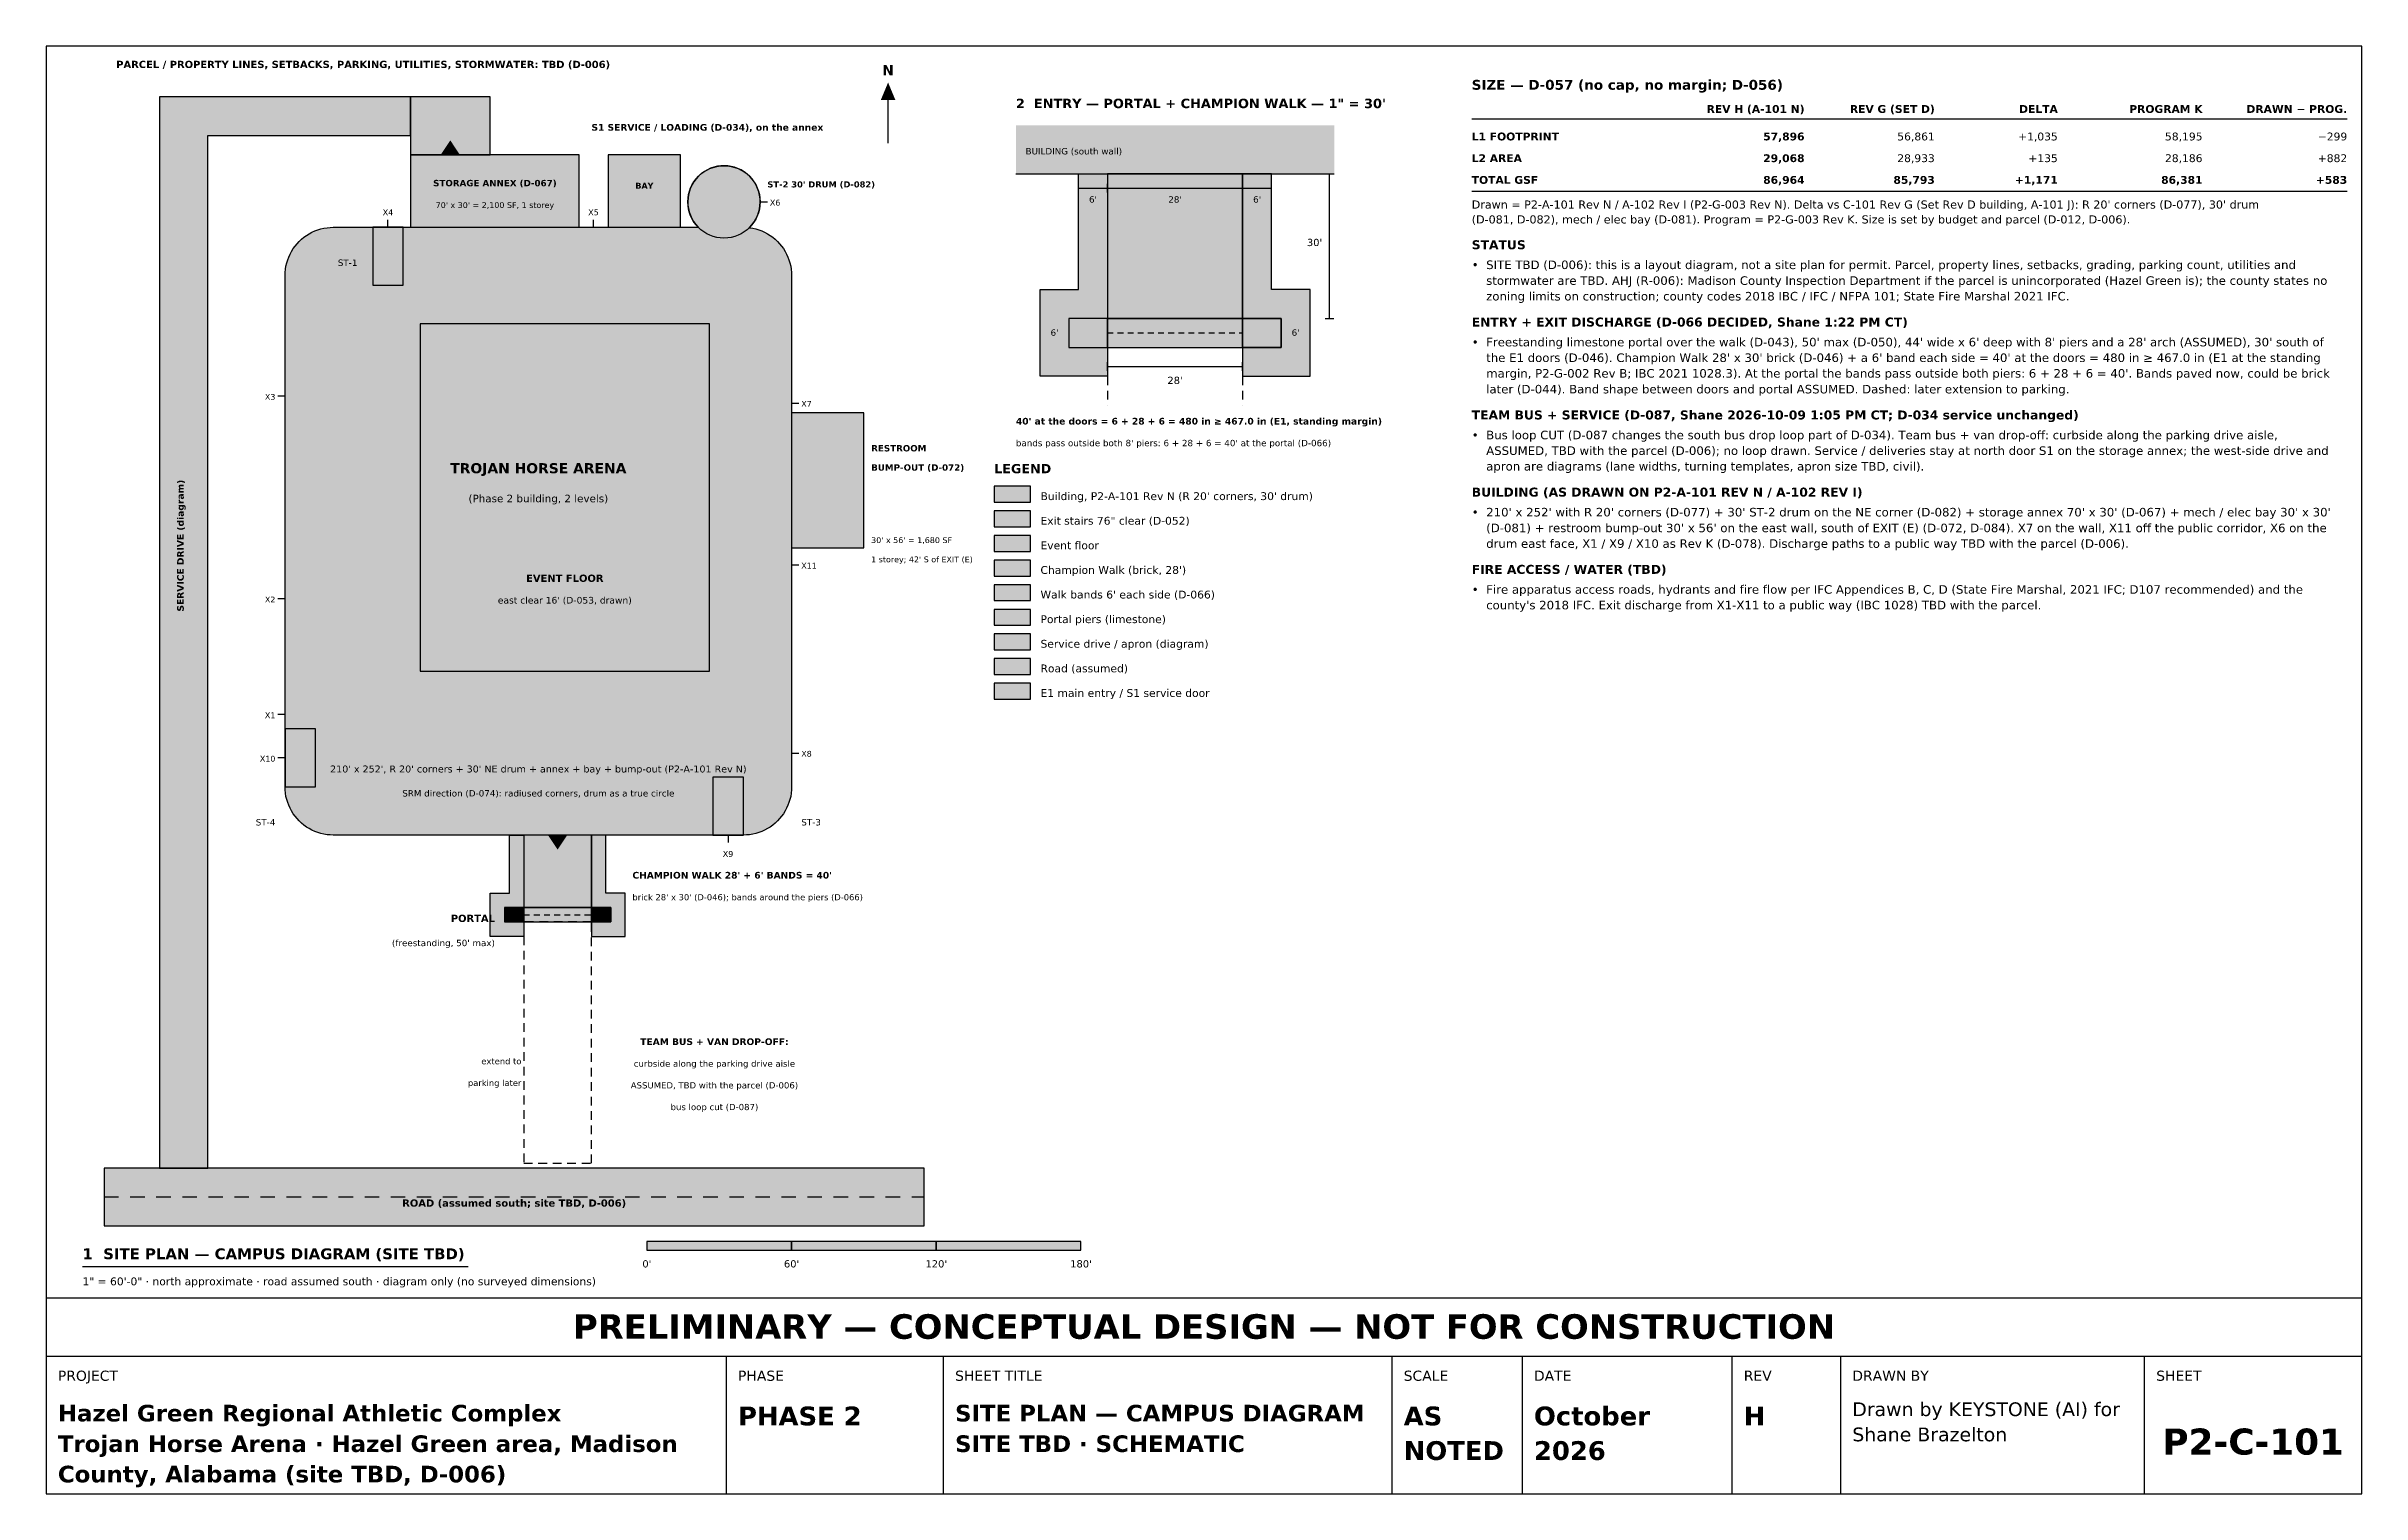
# Model space of a CAD drawing. Header units: inches. Extents: x 0.5 to 16.5, y 0.5 to 10.5.
import ezdxf
from ezdxf.enums import TextEntityAlignment as Align

# ---------------------------------------------------------------- set-up
doc = ezdxf.new("R2010")
doc.units = ezdxf.units.IN
doc.header["$MEASUREMENT"] = 0
for name, color, linetype in [('A-ANNO-DIMS', 7, 'Continuous'), ('A-ANNO-TEXT', 7, 'Continuous'), ('A-AREA-OPEN', 7, 'Continuous'), ('A-FLOR-STRS', 7, 'Continuous'), ('A-STAIR', 7, 'Continuous'), ('A-WALL', 7, 'Continuous'), ('A-WALL-EXT', 7, 'Continuous'), ('C-SITE', 7, 'Continuous'), ('G-ANNO-TTLB', 7, 'Continuous')]:
    doc.layers.add(name, color=color, linetype=linetype)
doc.styles.add('KS-BOLD', font='DejaVuSans-Bold.ttf')
doc.styles.add('KS-REG', font='DejaVuSans.ttf')

msp = doc.modelspace()

# ---------------------------------------------------------------- hatches: boundary and pattern name
at = {"layer": 'A-ANNO-DIMS', "true_color": 0x000000}
for points in [[(4.65, 2.183), (5.65, 2.183), (5.65, 2.243), (4.65, 2.243)], [(6.65, 2.183), (7.65, 2.183), (7.65, 2.243), (6.65, 2.243)]]:
    msp.add_hatch(color=7, dxfattribs=at).paths.add_polyline_path(points)
at = {"layer": 'A-ANNO-DIMS', "true_color": 0xffffff}
msp.add_hatch(color=7, dxfattribs=at).paths.add_polyline_path([(5.65, 2.183), (6.65, 2.183), (6.65, 2.243), (5.65, 2.243)])
at = {"layer": 'A-ANNO-TEXT', "true_color": 0x000000}
msp.add_hatch(color=7, dxfattribs=at).paths.add_polyline_path([(6.267, 10.13), (6.317, 10.25), (6.367, 10.13)])
at = {"layer": 'A-FLOR-STRS', "true_color": 0x8c8c8c}
for points in [[(2.967, 8.849), (2.967, 9.25), (2.756, 9.25), (2.756, 8.849), (2.967, 8.849)], [(2.361, 5.383), (2.361, 5.785), (2.15, 5.785), (2.15, 5.383), (2.361, 5.383)], [(5.317, 5.05), (5.317, 5.451), (5.106, 5.451), (5.106, 5.05), (5.317, 5.05)]]:
    msp.add_hatch(color=7, dxfattribs=at).paths.add_polyline_path(points)
at = {"layer": 'A-STAIR', "true_color": 0x8c8c8c}
h = msp.add_hatch(color=7, dxfattribs=at)
edge = h.paths.add_edge_path()
edge.add_arc((5.183, 9.425), 0.25, 0, 360)
at = {"layer": 'A-WALL', "true_color": 0xefe9de}
for points in [[(7.2, 9.62), (9.4, 9.62), (9.4, 9.953), (7.2, 9.953)], [(5.36, 9.247), (5.382, 9.244), (5.403, 9.239), (5.424, 9.232), (5.444, 9.225), (5.464, 9.216), (5.483, 9.205), (5.502, 9.194), (5.52, 9.181), (5.536, 9.167), (5.552, 9.152), (5.567, 9.136), (5.581, 9.12), (5.594, 9.102), (5.605, 9.083), (5.616, 9.064), (5.625, 9.044), (5.632, 9.024), (5.639, 9.003), (5.644, 8.982), (5.647, 8.96), (5.649, 8.938), (5.65, 8.917), (5.65, 5.383), (5.649, 5.362), (5.647, 5.34), (5.644, 5.318), (5.639, 5.297), (5.632, 5.276), (5.625, 5.256), (5.616, 5.236), (5.605, 5.217), (5.594, 5.198), (5.581, 5.18), (5.567, 5.164), (5.552, 5.148), (5.536, 5.133), (5.52, 5.119), (5.502, 5.106), (5.483, 5.095), (5.464, 5.084), (5.444, 5.075), (5.424, 5.068), (5.403, 5.061), (5.382, 5.056), (5.36, 5.053), (5.338, 5.051), (5.317, 5.05), (2.483, 5.05), (2.462, 5.051), (2.44, 5.053), (2.418, 5.056), (2.397, 5.061), (2.376, 5.068), (2.356, 5.075), (2.336, 5.084), (2.317, 5.095), (2.298, 5.106), (2.28, 5.119), (2.264, 5.133), (2.248, 5.148), (2.233, 5.164), (2.219, 5.18), (2.206, 5.198), (2.195, 5.217), (2.184, 5.236), (2.175, 5.256), (2.168, 5.276), (2.161, 5.297), (2.156, 5.318), (2.153, 5.34), (2.151, 5.362), (2.15, 5.383), (2.15, 8.917), (2.151, 8.938), (2.153, 8.96), (2.156, 8.982), (2.161, 9.003), (2.168, 9.024), (2.175, 9.044), (2.184, 9.064), (2.195, 9.083), (2.206, 9.102), (2.219, 9.12), (2.233, 9.136), (2.248, 9.152), (2.264, 9.167), (2.28, 9.181), (2.298, 9.194), (2.317, 9.205), (2.336, 9.216), (2.356, 9.225), (2.376, 9.232), (2.397, 9.239), (2.418, 9.244), (2.44, 9.247), (2.462, 9.249), (2.483, 9.25), (5.005, 9.25), (5.002, 9.253), (4.998, 9.257), (4.994, 9.262), (4.99, 9.266), (4.986, 9.271), (4.983, 9.276), (4.979, 9.281), (4.975, 9.286), (4.972, 9.291), (4.969, 9.296), (4.966, 9.302), (4.963, 9.307), (4.96, 9.313), (4.957, 9.318), (4.955, 9.324), (4.952, 9.329), (4.95, 9.335), (4.948, 9.341), (4.946, 9.347), (4.944, 9.352), (4.942, 9.358), (4.941, 9.364), (4.939, 9.37), (4.938, 9.376), (4.937, 9.382), (4.936, 9.388), (4.935, 9.394), (4.935, 9.4), (4.934, 9.407), (4.934, 9.413), (4.933, 9.419), (4.933, 9.425), (4.933, 9.431), (4.934, 9.437), (4.934, 9.443), (4.935, 9.45), (4.935, 9.456), (4.936, 9.462), (4.937, 9.468), (4.938, 9.474), (4.939, 9.48), (4.941, 9.486), (4.942, 9.492), (4.944, 9.498), (4.946, 9.503), (4.948, 9.509), (4.95, 9.515), (4.952, 9.521), (4.955, 9.526), (4.957, 9.532), (4.96, 9.537), (4.963, 9.543), (4.966, 9.548), (4.969, 9.554), (4.972, 9.559), (4.975, 9.564), (4.979, 9.569), (4.983, 9.574), (4.986, 9.579), (4.99, 9.584), (4.994, 9.588), (4.998, 9.593), (5.002, 9.597), (5.007, 9.602), (5.011, 9.606), (5.015, 9.61), (5.02, 9.614), (5.025, 9.618), (5.03, 9.622), (5.034, 9.626), (5.039, 9.629), (5.044, 9.633), (5.05, 9.636), (5.055, 9.639), (5.06, 9.643), (5.065, 9.645), (5.071, 9.648), (5.076, 9.651), (5.082, 9.654), (5.088, 9.656), (5.093, 9.658), (5.099, 9.66), (5.105, 9.662), (5.111, 9.664), (5.117, 9.666), (5.123, 9.668), (5.129, 9.669), (5.135, 9.67), (5.141, 9.671), (5.147, 9.672), (5.153, 9.673), (5.159, 9.674), (5.165, 9.674), (5.171, 9.675), (5.177, 9.675), (5.183, 9.675), (5.189, 9.675), (5.196, 9.675), (5.202, 9.674), (5.208, 9.674), (5.214, 9.673), (5.22, 9.672), (5.226, 9.671), (5.232, 9.67), (5.238, 9.669), (5.244, 9.668), (5.25, 9.666), (5.256, 9.664), (5.262, 9.662), (5.268, 9.66), (5.273, 9.658), (5.279, 9.656), (5.285, 9.654), (5.29, 9.651), (5.296, 9.648), (5.301, 9.645), (5.307, 9.643), (5.312, 9.639), (5.317, 9.636), (5.322, 9.633), (5.327, 9.629), (5.332, 9.626), (5.337, 9.622), (5.342, 9.618), (5.347, 9.614), (5.351, 9.61), (5.356, 9.606), (5.36, 9.602), (5.364, 9.597), (5.369, 9.593), (5.373, 9.588), (5.377, 9.584), (5.38, 9.579), (5.384, 9.574), (5.388, 9.569), (5.391, 9.564), (5.395, 9.559), (5.398, 9.554), (5.401, 9.548), (5.404, 9.543), (5.407, 9.537), (5.409, 9.532), (5.412, 9.526), (5.414, 9.521), (5.417, 9.515), (5.419, 9.509), (5.421, 9.503), (5.423, 9.498), (5.424, 9.492), (5.426, 9.486), (5.427, 9.48), (5.429, 9.474), (5.43, 9.468), (5.431, 9.462), (5.431, 9.456), (5.432, 9.45), (5.433, 9.443), (5.433, 9.437), (5.433, 9.431), (5.433, 9.425), (5.433, 9.419), (5.433, 9.413), (5.433, 9.407), (5.432, 9.4), (5.431, 9.394), (5.431, 9.388), (5.43, 9.382), (5.429, 9.376), (5.427, 9.37), (5.426, 9.364), (5.424, 9.358), (5.423, 9.352), (5.421, 9.347), (5.419, 9.341), (5.417, 9.335), (5.414, 9.329), (5.412, 9.324), (5.409, 9.318), (5.407, 9.313), (5.404, 9.307), (5.401, 9.302), (5.398, 9.296), (5.395, 9.291), (5.391, 9.286), (5.388, 9.281), (5.384, 9.276), (5.38, 9.271), (5.377, 9.266), (5.373, 9.262), (5.369, 9.257), (5.364, 9.253), (5.36, 9.248), (5.359, 9.247), (5.36, 9.247)], [(4.183, 9.25), (4.183, 9.75), (3.017, 9.75), (3.017, 9.25), (4.183, 9.25)], [(4.883, 9.25), (4.883, 9.75), (4.383, 9.75), (4.383, 9.25), (4.883, 9.25)], [(6.15, 7.035), (6.15, 7.968), (5.65, 7.968), (5.65, 7.035), (6.15, 7.035)]]:
    msp.add_hatch(color=7, dxfattribs=at).paths.add_polyline_path(points)
at = {"layer": 'C-SITE', "true_color": 0xdadada}
for points in [[(1.283, 2.75), (1.617, 2.75), (1.617, 9.883), (3.017, 9.883), (3.017, 10.15), (1.283, 10.15)], [(3.017, 9.75), (3.567, 9.75), (3.567, 10.15), (3.017, 10.15)], [(7.05, 6.33), (7.3, 6.33), (7.3, 6.44), (7.05, 6.44)]]:
    msp.add_hatch(color=7, dxfattribs=at).paths.add_polyline_path(points)
at = {"layer": 'C-SITE', "true_color": 0xcc0000}
for points in [[(3.225, 9.75), (3.358, 9.75), (3.292, 9.85)], [(8.2, 9.62), (8.4, 9.62), (8.3, 9.487)], [(7.05, 5.99), (7.3, 5.99), (7.3, 6.1), (7.05, 6.1)], [(3.967, 5.05), (4.1, 5.05), (4.033, 4.95)]]:
    msp.add_hatch(color=7, dxfattribs=at).paths.add_polyline_path(points)
at = {"layer": 'C-SITE', "true_color": 0xd9b79a}
for points in [[(7.633, 9.62), (7.833, 9.62), (7.833, 8.62), (7.567, 8.62), (7.567, 8.42), (7.833, 8.42), (7.833, 8.22), (7.367, 8.22), (7.367, 8.82), (7.633, 8.82)], [(8.967, 9.62), (8.767, 9.62), (8.767, 8.62), (9.033, 8.62), (9.033, 8.42), (8.767, 8.42), (8.767, 8.22), (9.233, 8.22), (9.233, 8.82), (8.967, 8.82)], [(7.05, 6.67), (7.3, 6.67), (7.3, 6.78), (7.05, 6.78)], [(3.7, 5.05), (3.8, 5.05), (3.8, 4.55), (3.667, 4.55), (3.667, 4.45), (3.8, 4.45), (3.8, 4.35), (3.567, 4.35), (3.567, 4.65), (3.7, 4.65)], [(4.367, 5.05), (4.267, 5.05), (4.267, 4.55), (4.4, 4.55), (4.4, 4.45), (4.267, 4.45), (4.267, 4.35), (4.5, 4.35), (4.5, 4.65), (4.367, 4.65)]]:
    msp.add_hatch(color=7, dxfattribs=at).paths.add_polyline_path(points)
at = {"layer": 'C-SITE', "true_color": 0xb5654a}
for points in [[(7.833, 8.62), (8.767, 8.62), (8.767, 9.62), (7.833, 9.62)], [(7.833, 8.42), (8.767, 8.42), (8.767, 8.62), (7.833, 8.62)], [(7.05, 6.84), (7.3, 6.84), (7.3, 6.95), (7.05, 6.95)], [(3.8, 4.55), (4.267, 4.55), (4.267, 5.05), (3.8, 5.05)], [(3.8, 4.45), (4.267, 4.45), (4.267, 4.55), (3.8, 4.55)]]:
    msp.add_hatch(color=7, dxfattribs=at).paths.add_polyline_path(points)
at = {"layer": 'C-SITE', "true_color": 0xe6d3a8}
for points in [[(3.083, 6.183), (5.083, 6.183), (5.083, 8.583), (3.083, 8.583)], [(7.05, 7.01), (7.3, 7.01), (7.3, 7.12), (7.05, 7.12)]]:
    msp.add_hatch(color=7, dxfattribs=at).paths.add_polyline_path(points)
at = {"layer": 'C-SITE', "true_color": 0xd8cfc0}
for points in [[(7.567, 8.42), (7.833, 8.42), (7.833, 8.62), (7.567, 8.62)], [(8.767, 8.42), (9.033, 8.42), (9.033, 8.62), (8.767, 8.62)], [(7.05, 6.5), (7.3, 6.5), (7.3, 6.61), (7.05, 6.61)], [(3.667, 4.45), (3.8, 4.45), (3.8, 4.55), (3.667, 4.55)], [(4.267, 4.45), (4.4, 4.45), (4.4, 4.55), (4.267, 4.55)]]:
    msp.add_hatch(color=7, dxfattribs=at).paths.add_polyline_path(points)
at = {"layer": 'C-SITE', "true_color": 0xefe9de}
msp.add_hatch(color=7, dxfattribs=at).paths.add_polyline_path([(7.05, 7.35), (7.3, 7.35), (7.3, 7.46), (7.05, 7.46)])
at = {"layer": 'C-SITE', "true_color": 0x8c8c8c}
msp.add_hatch(color=7, dxfattribs=at).paths.add_polyline_path([(7.05, 7.18), (7.3, 7.18), (7.3, 7.29), (7.05, 7.29)])
at = {"layer": 'C-SITE', "true_color": 0xc9c9c9}
for points in [[(7.05, 6.16), (7.3, 6.16), (7.3, 6.27), (7.05, 6.27)], [(0.9, 2.35), (6.567, 2.35), (6.567, 2.75), (0.9, 2.75)]]:
    msp.add_hatch(color=7, dxfattribs=at).paths.add_polyline_path(points)

# ---------------------------------------------------------------- linework, layer by layer
at = {"layer": 'A-ANNO-DIMS'}
for p, q in [((9.337, 9.62), (9.397, 9.62)), ((9.367, 8.62), (9.367, 9.62)), ((7.633, 9.49), (7.633, 9.55)), ((7.633, 9.52), (8.967, 9.52)), ((7.833, 9.49), (7.833, 9.55)), ((8.767, 9.49), (8.767, 9.55)), ((8.967, 9.49), (8.967, 9.55)), ((9.337, 8.62), (9.397, 8.62)), ((7.833, 8.257), (7.833, 8.317)), ((7.833, 8.287), (8.767, 8.287)), ((8.767, 8.257), (8.767, 8.317))]:
    msp.add_line(p, q, dxfattribs=at)
for points in [[(4.65, 2.183), (5.65, 2.183), (5.65, 2.243), (4.65, 2.243)], [(5.65, 2.183), (6.65, 2.183), (6.65, 2.243), (5.65, 2.243)], [(6.65, 2.183), (7.65, 2.183), (7.65, 2.243), (6.65, 2.243)]]:
    msp.add_lwpolyline(points, close=True, dxfattribs=at)
at = {"layer": 'A-ANNO-TEXT'}
for p, q in [((6.317, 9.83), (6.317, 10.21)), ((10.35, 10), (16.4, 10)), ((10.35, 9.5), (16.4, 9.5)), ((0.75, 2.07), (3.415, 2.07))]:
    msp.add_line(p, q, dxfattribs=at)
at = {"layer": 'A-AREA-OPEN'}
for p, q in [((7.833, 8.52), (7.873, 8.52)), ((7.903, 8.52), (7.943, 8.52)), ((7.973, 8.52), (8.013, 8.52)), ((8.043, 8.52), (8.083, 8.52)), ((8.113, 8.52), (8.153, 8.52)), ((8.183, 8.52), (8.223, 8.52)), ((8.253, 8.52), (8.293, 8.52)), ((8.323, 8.52), (8.363, 8.52)), ((8.393, 8.52), (8.433, 8.52)), ((8.463, 8.52), (8.503, 8.52)), ((8.533, 8.52), (8.573, 8.52)), ((8.603, 8.52), (8.643, 8.52)), ((8.673, 8.52), (8.713, 8.52)), ((8.743, 8.52), (8.767, 8.52)), ((7.833, 8.42), (7.833, 8.36)), ((7.833, 8.32), (7.833, 8.26)), ((8.767, 8.42), (8.767, 8.36)), ((8.767, 8.32), (8.767, 8.26)), ((7.833, 8.22), (7.833, 8.16)), ((8.767, 8.22), (8.767, 8.16)), ((7.833, 8.12), (7.833, 8.06)), ((7.833, 8.02), (7.833, 8.02)), ((8.767, 8.12), (8.767, 8.06)), ((8.767, 8.02), (8.767, 8.02)), ((3.8, 4.5), (3.84, 4.5)), ((3.87, 4.5), (3.91, 4.5)), ((3.94, 4.5), (3.98, 4.5)), ((4.01, 4.5), (4.05, 4.5)), ((4.08, 4.5), (4.12, 4.5)), ((4.15, 4.5), (4.19, 4.5)), ((4.22, 4.5), (4.26, 4.5)), ((3.8, 4.45), (3.8, 4.39)), ((3.8, 4.35), (3.8, 4.29)), ((3.867, 4.45), (3.807, 4.45)), ((3.967, 4.45), (3.907, 4.45)), ((4.067, 4.45), (4.007, 4.45)), ((4.167, 4.45), (4.107, 4.45)), ((4.267, 4.45), (4.207, 4.45)), ((4.267, 4.383), (4.267, 4.443)), ((4.267, 4.283), (4.267, 4.343)), ((3.8, 4.25), (3.8, 4.19)), ((4.267, 4.183), (4.267, 4.243)), ((3.8, 4.15), (3.8, 4.09)), ((3.8, 4.05), (3.8, 3.99)), ((4.267, 4.083), (4.267, 4.143)), ((4.267, 3.983), (4.267, 4.043)), ((3.8, 3.95), (3.8, 3.89)), ((3.8, 3.85), (3.8, 3.79)), ((4.267, 3.883), (4.267, 3.943)), ((4.267, 3.783), (4.267, 3.843)), ((3.8, 3.75), (3.8, 3.69)), ((4.267, 3.683), (4.267, 3.743)), ((3.8, 3.65), (3.8, 3.59)), ((3.8, 3.55), (3.8, 3.49)), ((4.267, 3.583), (4.267, 3.643)), ((4.267, 3.483), (4.267, 3.543)), ((3.8, 3.45), (3.8, 3.39)), ((4.267, 3.383), (4.267, 3.443)), ((3.8, 3.35), (3.8, 3.29)), ((3.8, 3.25), (3.8, 3.19)), ((4.267, 3.283), (4.267, 3.343)), ((4.267, 3.183), (4.267, 3.243)), ((3.8, 3.15), (3.8, 3.09)), ((3.8, 3.05), (3.8, 2.99)), ((4.267, 3.083), (4.267, 3.143)), ((4.267, 2.983), (4.267, 3.043)), ((3.8, 2.95), (3.8, 2.89)), ((4.267, 2.883), (4.267, 2.943)), ((3.8, 2.85), (3.8, 2.79)), ((3.8, 2.783), (3.86, 2.783)), ((3.9, 2.783), (3.96, 2.783)), ((4, 2.783), (4.06, 2.783)), ((4.1, 2.783), (4.16, 2.783)), ((4.2, 2.783), (4.26, 2.783)), ((4.267, 2.783), (4.267, 2.843))]:
    msp.add_line(p, q, dxfattribs=at)
at = {"layer": 'A-FLOR-STRS'}
for points in [[(2.967, 8.849), (2.967, 9.25), (2.756, 9.25), (2.756, 8.849), (2.967, 8.849)], [(2.361, 5.383), (2.361, 5.785), (2.15, 5.785), (2.15, 5.383), (2.361, 5.383)], [(5.317, 5.05), (5.317, 5.451), (5.106, 5.451), (5.106, 5.05), (5.317, 5.05)]]:
    msp.add_lwpolyline(points, close=True, dxfattribs=at)
at = {"layer": 'A-STAIR'}
msp.add_circle((5.183, 9.425), 0.25, dxfattribs=at)
at = {"layer": 'A-WALL'}
msp.add_line((7.2, 9.62), (9.4, 9.62), dxfattribs=at)
for points in [[(4.183, 9.25), (4.183, 9.75), (3.017, 9.75), (3.017, 9.25), (4.183, 9.25)], [(4.883, 9.25), (4.883, 9.75), (4.383, 9.75), (4.383, 9.25), (4.883, 9.25)], [(6.15, 7.035), (6.15, 7.968), (5.65, 7.968), (5.65, 7.035), (6.15, 7.035)]]:
    msp.add_lwpolyline(points, close=True, dxfattribs=at)
at = {"layer": 'A-WALL-EXT'}
for p, q in [((2.219, 9.12), (2.233, 9.136)), ((2.233, 9.136), (2.248, 9.152)), ((2.248, 9.152), (2.264, 9.167)), ((2.264, 9.167), (2.28, 9.181)), ((2.28, 9.181), (2.298, 9.194)), ((2.298, 9.194), (2.317, 9.205)), ((2.317, 9.205), (2.336, 9.216)), ((2.336, 9.216), (2.356, 9.225)), ((2.356, 9.225), (2.376, 9.232)), ((2.376, 9.232), (2.397, 9.239)), ((2.397, 9.239), (2.418, 9.244)), ((2.418, 9.244), (2.44, 9.247)), ((2.44, 9.247), (2.462, 9.249)), ((2.462, 9.249), (2.483, 9.25)), ((2.483, 9.25), (5.005, 9.25)), ((5.36, 9.247), (5.382, 9.244)), ((5.382, 9.244), (5.403, 9.239)), ((5.403, 9.239), (5.424, 9.232)), ((5.424, 9.232), (5.444, 9.225)), ((5.444, 9.225), (5.464, 9.216)), ((5.464, 9.216), (5.483, 9.205)), ((5.483, 9.205), (5.502, 9.194)), ((5.502, 9.194), (5.52, 9.181)), ((5.52, 9.181), (5.536, 9.167)), ((5.536, 9.167), (5.552, 9.152)), ((5.552, 9.152), (5.567, 9.136)), ((5.567, 9.136), (5.581, 9.12)), ((2.151, 8.938), (2.153, 8.96)), ((2.153, 8.96), (2.156, 8.982)), ((2.156, 8.982), (2.161, 9.003)), ((2.161, 9.003), (2.168, 9.024)), ((2.168, 9.024), (2.175, 9.044)), ((2.175, 9.044), (2.184, 9.064)), ((2.184, 9.064), (2.195, 9.083)), ((2.195, 9.083), (2.206, 9.102)), ((2.206, 9.102), (2.219, 9.12)), ((5.581, 9.12), (5.594, 9.102)), ((5.594, 9.102), (5.605, 9.083)), ((5.605, 9.083), (5.616, 9.064)), ((5.616, 9.064), (5.625, 9.044)), ((5.625, 9.044), (5.632, 9.024)), ((5.632, 9.024), (5.639, 9.003)), ((5.639, 9.003), (5.644, 8.982)), ((5.644, 8.982), (5.647, 8.96)), ((5.647, 8.96), (5.649, 8.938)), ((2.15, 8.917), (2.151, 8.938)), ((2.15, 5.383), (2.15, 8.917)), ((5.649, 8.938), (5.65, 8.917)), ((5.65, 8.917), (5.65, 5.383)), ((2.151, 5.362), (2.15, 5.383)), ((2.153, 5.34), (2.151, 5.362)), ((2.156, 5.318), (2.153, 5.34)), ((2.161, 5.297), (2.156, 5.318)), ((2.168, 5.276), (2.161, 5.297)), ((5.639, 5.297), (5.632, 5.276)), ((5.644, 5.318), (5.639, 5.297)), ((5.647, 5.34), (5.644, 5.318)), ((5.649, 5.362), (5.647, 5.34)), ((5.65, 5.383), (5.649, 5.362)), ((2.175, 5.256), (2.168, 5.276)), ((2.184, 5.236), (2.175, 5.256)), ((2.195, 5.217), (2.184, 5.236)), ((2.206, 5.198), (2.195, 5.217)), ((2.219, 5.18), (2.206, 5.198)), ((2.233, 5.164), (2.219, 5.18)), ((2.248, 5.148), (2.233, 5.164)), ((2.264, 5.133), (2.248, 5.148)), ((2.28, 5.119), (2.264, 5.133)), ((5.536, 5.133), (5.52, 5.119)), ((5.552, 5.148), (5.536, 5.133)), ((5.567, 5.164), (5.552, 5.148)), ((5.581, 5.18), (5.567, 5.164)), ((5.594, 5.198), (5.581, 5.18)), ((5.605, 5.217), (5.594, 5.198)), ((5.616, 5.236), (5.605, 5.217)), ((5.625, 5.256), (5.616, 5.236)), ((5.632, 5.276), (5.625, 5.256)), ((2.298, 5.106), (2.28, 5.119)), ((2.317, 5.095), (2.298, 5.106)), ((2.336, 5.084), (2.317, 5.095)), ((2.356, 5.075), (2.336, 5.084)), ((2.376, 5.068), (2.356, 5.075)), ((2.397, 5.061), (2.376, 5.068)), ((2.418, 5.056), (2.397, 5.061)), ((2.44, 5.053), (2.418, 5.056)), ((2.462, 5.051), (2.44, 5.053)), ((2.483, 5.05), (2.462, 5.051)), ((5.317, 5.05), (2.483, 5.05)), ((5.338, 5.051), (5.317, 5.05)), ((5.36, 5.053), (5.338, 5.051)), ((5.382, 5.056), (5.36, 5.053)), ((5.403, 5.061), (5.382, 5.056)), ((5.424, 5.068), (5.403, 5.061)), ((5.444, 5.075), (5.424, 5.068)), ((5.464, 5.084), (5.444, 5.075)), ((5.483, 5.095), (5.464, 5.084)), ((5.502, 5.106), (5.483, 5.095)), ((5.52, 5.119), (5.502, 5.106))]:
    msp.add_line(p, q, dxfattribs=at)
msp.add_arc((5.183, 9.425), 0.25, 314.6815, 224.4311, dxfattribs=at)
at = {"layer": 'C-SITE'}
for p, q in [((2.861, 9.25), (2.861, 9.3)), ((4.281, 9.25), (4.281, 9.3)), ((5.433, 9.425), (5.483, 9.425)), ((2.15, 8.083), (2.1, 8.083)), ((5.65, 8.035), (5.7, 8.035)), ((5.65, 6.917), (5.7, 6.917)), ((2.15, 6.683), (2.1, 6.683)), ((2.15, 5.883), (2.1, 5.883)), ((5.65, 5.617), (5.7, 5.617)), ((2.15, 5.583), (2.1, 5.583)), ((5.211, 5.05), (5.211, 5)), ((0.9, 2.55), (1, 2.55)), ((1.08, 2.55), (1.18, 2.55)), ((1.26, 2.55), (1.36, 2.55)), ((1.44, 2.55), (1.54, 2.55)), ((1.62, 2.55), (1.72, 2.55)), ((1.8, 2.55), (1.9, 2.55)), ((1.98, 2.55), (2.08, 2.55)), ((2.16, 2.55), (2.26, 2.55)), ((2.34, 2.55), (2.44, 2.55)), ((2.52, 2.55), (2.62, 2.55)), ((2.7, 2.55), (2.8, 2.55)), ((2.88, 2.55), (2.98, 2.55)), ((3.06, 2.55), (3.16, 2.55)), ((3.24, 2.55), (3.34, 2.55)), ((3.42, 2.55), (3.52, 2.55)), ((3.6, 2.55), (3.7, 2.55)), ((3.78, 2.55), (3.88, 2.55)), ((3.96, 2.55), (4.06, 2.55)), ((4.14, 2.55), (4.24, 2.55)), ((4.32, 2.55), (4.42, 2.55)), ((4.5, 2.55), (4.6, 2.55)), ((4.68, 2.55), (4.78, 2.55)), ((4.86, 2.55), (4.96, 2.55)), ((5.04, 2.55), (5.14, 2.55)), ((5.22, 2.55), (5.32, 2.55)), ((5.4, 2.55), (5.5, 2.55)), ((5.58, 2.55), (5.68, 2.55)), ((5.76, 2.55), (5.86, 2.55)), ((5.94, 2.55), (6.04, 2.55)), ((6.12, 2.55), (6.22, 2.55)), ((6.3, 2.55), (6.4, 2.55)), ((6.48, 2.55), (6.567, 2.55))]:
    msp.add_line(p, q, dxfattribs=at)
for points in [[(1.283, 2.75), (1.617, 2.75), (1.617, 9.883), (3.017, 9.883), (3.017, 10.15), (1.283, 10.15)], [(3.017, 9.75), (3.567, 9.75), (3.567, 10.15), (3.017, 10.15)], [(7.633, 9.62), (7.833, 9.62), (7.833, 8.62), (7.567, 8.62), (7.567, 8.42), (7.833, 8.42), (7.833, 8.22), (7.367, 8.22), (7.367, 8.82), (7.633, 8.82)], [(7.833, 8.62), (8.767, 8.62), (8.767, 9.62), (7.833, 9.62)], [(8.967, 9.62), (8.767, 9.62), (8.767, 8.62), (9.033, 8.62), (9.033, 8.42), (8.767, 8.42), (8.767, 8.22), (9.233, 8.22), (9.233, 8.82), (8.967, 8.82)], [(3.083, 6.183), (5.083, 6.183), (5.083, 8.583), (3.083, 8.583)], [(7.567, 8.42), (7.833, 8.42), (7.833, 8.62), (7.567, 8.62)], [(7.833, 8.42), (8.767, 8.42), (8.767, 8.62), (7.833, 8.62)], [(8.767, 8.42), (9.033, 8.42), (9.033, 8.62), (8.767, 8.62)], [(7.05, 7.35), (7.3, 7.35), (7.3, 7.46), (7.05, 7.46)], [(7.05, 7.18), (7.3, 7.18), (7.3, 7.29), (7.05, 7.29)], [(7.05, 7.01), (7.3, 7.01), (7.3, 7.12), (7.05, 7.12)], [(7.05, 6.84), (7.3, 6.84), (7.3, 6.95), (7.05, 6.95)], [(7.05, 6.67), (7.3, 6.67), (7.3, 6.78), (7.05, 6.78)], [(7.05, 6.5), (7.3, 6.5), (7.3, 6.61), (7.05, 6.61)], [(7.05, 6.33), (7.3, 6.33), (7.3, 6.44), (7.05, 6.44)], [(7.05, 6.16), (7.3, 6.16), (7.3, 6.27), (7.05, 6.27)], [(7.05, 5.99), (7.3, 5.99), (7.3, 6.1), (7.05, 6.1)], [(3.7, 5.05), (3.8, 5.05), (3.8, 4.55), (3.667, 4.55), (3.667, 4.45), (3.8, 4.45), (3.8, 4.35), (3.567, 4.35), (3.567, 4.65), (3.7, 4.65)], [(3.8, 4.55), (4.267, 4.55), (4.267, 5.05), (3.8, 5.05)], [(4.367, 5.05), (4.267, 5.05), (4.267, 4.55), (4.4, 4.55), (4.4, 4.45), (4.267, 4.45), (4.267, 4.35), (4.5, 4.35), (4.5, 4.65), (4.367, 4.65)], [(3.667, 4.45), (3.8, 4.45), (3.8, 4.55), (3.667, 4.55)], [(3.8, 4.45), (4.267, 4.45), (4.267, 4.55), (3.8, 4.55)], [(4.267, 4.45), (4.4, 4.45), (4.4, 4.55), (4.267, 4.55)], [(0.9, 2.35), (6.567, 2.35), (6.567, 2.75), (0.9, 2.75)]]:
    msp.add_lwpolyline(points, close=True, dxfattribs=at)
at = {"layer": 'G-ANNO-TTLB'}
for p, q in [((0.5, 1.45), (16.5, 1.45)), ((5.2, 0.5), (5.2, 1.45)), ((6.7, 0.5), (6.7, 1.45)), ((9.8, 0.5), (9.8, 1.45)), ((10.7, 0.5), (10.7, 1.45)), ((12.15, 0.5), (12.15, 1.45)), ((12.9, 0.5), (12.9, 1.45)), ((15, 0.5), (15, 1.45))]:
    msp.add_line(p, q, dxfattribs=at)
for points in [[(0.5, 0.5), (16.5, 0.5), (16.5, 10.5), (0.5, 10.5)], [(0.5, 1.45), (16.5, 1.45), (16.5, 1.85), (0.5, 1.85)]]:
    msp.add_lwpolyline(points, close=True, dxfattribs=at)

# ---------------------------------------------------------------- texts
at = {"layer": 'A-ANNO-DIMS', "style": 'KS-REG'}
for s, height, p in [("6'", 0.044, (7.733, 9.42)), ("28'", 0.044, (8.3, 9.42)), ("6'", 0.044, (8.867, 9.42)), ("6'", 0.044, (7.467, 8.5)), ("6'", 0.044, (9.133, 8.5)), ("28'", 0.05, (8.3, 8.167)), ("0'", 0.05, (4.65, 2.063)), ("60'", 0.05, (5.65, 2.063)), ("120'", 0.05, (6.65, 2.063)), ("180'", 0.05, (7.65, 2.063))]:
    msp.add_text(s, height=height, dxfattribs=at).set_placement(p, align=Align.CENTER)
msp.add_text("30'", height=0.05, dxfattribs=at).set_placement((9.317, 9.12), align=Align.RIGHT)
at = {"layer": 'A-ANNO-DIMS'}
for s, height, style, p in [("40' at the doors = 6 + 28 + 6 = 480 in ≥ 467.0 in (E1, standing margin)", 0.046, 'KS-BOLD', (7.2, 7.887)), ("bands pass outside both 8' piers: 6 + 28 + 6 = 40' at the portal (D-066)", 0.044, 'KS-REG', (7.2, 7.737))]:
    msp.add_text(s, height=height, dxfattribs=dict(at, style=style)).set_placement(p)
at = {"layer": 'A-ANNO-TEXT'}
for s, height, style, p in [('PARCEL / PROPERTY LINES, SETBACKS, PARKING, UTILITIES, STORMWATER: TBD (D-006)', 0.05, 'KS-BOLD', (0.983, 10.35)), ('SIZE — D-057 (no cap, no margin; D-056)', 0.068, 'KS-BOLD', (10.35, 10.2)), ('2  ENTRY — PORTAL + CHAMPION WALK — 1" = 30\'', 0.065, 'KS-BOLD', (7.2, 10.073)), ('S1 SERVICE / LOADING (D-034), on the annex', 0.046, 'KS-BOLD', (4.267, 9.917)), ('BUILDING (south wall)', 0.044, 'KS-REG', (7.267, 9.753)), ('L1 FOOTPRINT', 0.054, 'KS-BOLD', (10.35, 9.85)), ('TOTAL GSF', 0.054, 'KS-BOLD', (10.35, 9.55)), ('L2 AREA', 0.054, 'KS-BOLD', (10.35, 9.7)), ("ST-2 30' DRUM (D-082)", 0.042, 'KS-BOLD', (5.483, 9.525)), ('X6', 0.04, 'KS-REG', (5.5, 9.4)), ('(D-081, D-082), mech / elec bay (D-081). Program = P2-G-003 Rev K. Size is set by budget and parcel (D-012, D-006).', 0.056, 'KS-REG', (10.35, 9.276)), ("Drawn = P2-A-101 Rev N / A-102 Rev I (P2-G-003 Rev N). Delta vs C-101 Rev G (Set Rev D building, A-101 J): R 20' corners (D-077), 30' drum", 0.056, 'KS-REG', (10.35, 9.379)), ('STATUS', 0.062, 'KS-BOLD', (10.35, 9.098)), ('•', 0.059, 'KS-REG', (10.35, 8.961)), ('SITE TBD (D-006): this is a layout diagram, not a site plan for permit. Parcel, property lines, setbacks, grading, parking count, utilities and', 0.059, 'KS-REG', (10.45, 8.961)), ('zoning limits on construction; county codes 2018 IBC / IFC / NFPA 101; State Fire Marshal 2021 IFC.', 0.059, 'KS-REG', (10.45, 8.744)), ('stormwater are TBD. AHJ (R-006): Madison County Inspection Department if the parcel is unincorporated (Hazel Green is); the county states no', 0.059, 'KS-REG', (10.45, 8.852)), ('ENTRY + EXIT DISCHARGE (D-066 DECIDED, Shane 1:22 PM CT)', 0.062, 'KS-BOLD', (10.35, 8.564)), ("Freestanding limestone portal over the walk (D-043), 50' max (D-050), 44' wide x 6' deep with 8' piers and a 28' arch (ASSUMED), 30' south of", 0.059, 'KS-REG', (10.45, 8.427)), ('•', 0.059, 'KS-REG', (10.35, 8.427)), ("the E1 doors (D-046). Champion Walk 28' x 30' brick (D-046) + a 6' band each side = 40' at the doors = 480 in ≥ 467.0 in (E1 at the standing", 0.059, 'KS-REG', (10.45, 8.319)), ("margin, P2-G-002 Rev B; IBC 2021 1028.3). At the portal the bands pass outside both piers: 6 + 28 + 6 = 40'. Bands paved now, could be brick", 0.059, 'KS-REG', (10.45, 8.211)), ('later (D-044). Band shape between doors and portal ASSUMED. Dashed: later extension to parking.', 0.059, 'KS-REG', (10.45, 8.102)), ('X7', 0.04, 'KS-REG', (5.717, 8.01)), ('TEAM BUS + SERVICE (D-087, Shane 2026-10-09 1:05 PM CT; D-034 service unchanged)', 0.062, 'KS-BOLD', (10.35, 7.922)), ('Bus loop CUT (D-087 changes the south bus drop loop part of D-034). Team bus + van drop-off: curbside along the parking drive aisle,', 0.059, 'KS-REG', (10.45, 7.785)), ('RESTROOM', 0.044, 'KS-BOLD', (6.2, 7.701)), ('•', 0.059, 'KS-REG', (10.35, 7.785)), ('ASSUMED, TBD with the parcel (D-006); no loop drawn. Service / deliveries stay at north door S1 on the storage annex; the west-side drive and', 0.059, 'KS-REG', (10.45, 7.677)), ('BUMP-OUT (D-072)', 0.044, 'KS-BOLD', (6.2, 7.568)), ('LEGEND', 0.064, 'KS-BOLD', (7.05, 7.55)), ('apron are diagrams (lane widths, turning templates, apron size TBD, civil).', 0.059, 'KS-REG', (10.45, 7.569)), ("Building, P2-A-101 Rev N (R 20' corners, 30' drum)", 0.054, 'KS-REG', (7.37, 7.365)), ('BUILDING (AS DRAWN ON P2-A-101 REV N / A-102 REV I)', 0.062, 'KS-BOLD', (10.35, 7.389)), ('Exit stairs 76" clear (D-052)', 0.054, 'KS-REG', (7.37, 7.195)), ('•', 0.059, 'KS-REG', (10.35, 7.252)), ("210' x 252' with R 20' corners (D-077) + 30' ST-2 drum on the NE corner (D-082) + storage annex 70' x 30' (D-067) + mech / elec bay 30' x 30'", 0.059, 'KS-REG', (10.45, 7.252)), ("(D-081) + restroom bump-out 30' x 56' on the east wall, south of EXIT (E) (D-072, D-084). X7 on the wall, X11 off the public corridor, X6 on the", 0.059, 'KS-REG', (10.45, 7.143)), ("30' x 56' = 1,680 SF", 0.04, 'KS-REG', (6.2, 7.068)), ('Event floor', 0.054, 'KS-REG', (7.37, 7.025)), ('drum east face, X1 / X9 / X10 as Rev K (D-078). Discharge paths to a public way TBD with the parcel (D-006).', 0.059, 'KS-REG', (10.45, 7.035)), ('X11', 0.04, 'KS-REG', (5.717, 6.892)), ("1 storey; 42' S of EXIT (E)", 0.04, 'KS-REG', (6.2, 6.935)), ("Champion Walk (brick, 28')", 0.054, 'KS-REG', (7.37, 6.855)), ('FIRE ACCESS / WATER (TBD)', 0.062, 'KS-BOLD', (10.35, 6.855)), ("Walk bands 6' each side (D-066)", 0.054, 'KS-REG', (7.37, 6.685)), ('•', 0.059, 'KS-REG', (10.35, 6.718)), ('Fire apparatus access roads, hydrants and fire flow per IFC Appendices B, C, D (State Fire Marshal, 2021 IFC; D107 recommended) and the', 0.059, 'KS-REG', (10.45, 6.718)), ('Portal piers (limestone)', 0.054, 'KS-REG', (7.37, 6.515)), ("county's 2018 IFC. Exit discharge from X1-X11 to a public way (IBC 1028) TBD with the parcel.", 0.059, 'KS-REG', (10.45, 6.61)), ('Service drive / apron (diagram)', 0.054, 'KS-REG', (7.37, 6.345)), ('Road (assumed)', 0.054, 'KS-REG', (7.37, 6.175)), ('E1 main entry / S1 service door', 0.054, 'KS-REG', (7.37, 6.005)), ('X8', 0.04, 'KS-REG', (5.717, 5.592)), ('ST-3', 0.044, 'KS-REG', (5.717, 5.117)), ("CHAMPION WALK 28' + 6' BANDS = 40'", 0.046, 'KS-BOLD', (4.55, 4.75)), ("brick 28' x 30' (D-046); bands around the piers (D-066)", 0.042, 'KS-REG', (4.55, 4.6)), ('1  SITE PLAN — CAMPUS DIAGRAM (SITE TBD)', 0.075, 'KS-BOLD', (0.75, 2.12)), ('1" = 60\'-0" · north approximate · road assumed south · diagram only (no surveyed dimensions)', 0.054, 'KS-REG', (0.75, 1.94))]:
    msp.add_text(s, height=height, dxfattribs=dict(at, style=style)).set_placement(p)
for s, height, style, p in [('N', 0.07, 'KS-BOLD', (6.317, 10.3)), ('STORAGE ANNEX (D-067)', 0.044, 'KS-BOLD', (3.6, 9.533)), ('BAY', 0.04, 'KS-BOLD', (4.633, 9.517)), ('X4', 0.04, 'KS-REG', (2.861, 9.333)), ("70' x 30' = 2,100 SF, 1 storey", 0.04, 'KS-REG', (3.6, 9.383)), ('X5', 0.04, 'KS-REG', (4.281, 9.333)), ('TROJAN HORSE ARENA', 0.07, 'KS-BOLD', (3.9, 7.55)), ('(Phase 2 building, 2 levels)', 0.052, 'KS-REG', (3.9, 7.35)), ('EVENT FLOOR', 0.05, 'KS-BOLD', (4.083, 6.8)), ("east clear 16' (D-053, drawn)", 0.046, 'KS-REG', (4.083, 6.65)), ("210' x 252', R 20' corners + 30' NE drum + annex + bay + bump-out (P2-A-101 Rev N)", 0.048, 'KS-REG', (3.9, 5.483)), ('SRM direction (D-074): radiused corners, drum as a true circle', 0.044, 'KS-REG', (3.9, 5.317)), ('X9', 0.04, 'KS-REG', (5.211, 4.9)), ('TEAM BUS + VAN DROP-OFF:', 0.046, 'KS-BOLD', (5.117, 3.6)), ('curbside along the parking drive aisle', 0.043, 'KS-REG', (5.117, 3.45)), ('ASSUMED, TBD with the parcel (D-006)', 0.043, 'KS-REG', (5.117, 3.3)), ('bus loop cut (D-087)', 0.043, 'KS-REG', (5.117, 3.15)), ('ROAD (assumed south; site TBD, D-006)', 0.05, 'KS-BOLD', (3.733, 2.483))]:
    msp.add_text(s, height=height, dxfattribs=dict(at, style=style)).set_placement(p, align=Align.CENTER)
for s, height, style, p in [('REV H (A-101 N)', 0.054, 'KS-BOLD', (12.65, 10.04)), ('REV G (SET D)', 0.054, 'KS-BOLD', (13.55, 10.04)), ('DELTA', 0.054, 'KS-BOLD', (14.4, 10.04)), ('PROGRAM K', 0.054, 'KS-BOLD', (15.4, 10.04)), ('DRAWN − PROG.', 0.054, 'KS-BOLD', (16.4, 10.04)), ('57,896', 0.054, 'KS-BOLD', (12.65, 9.85)), ('56,861', 0.054, 'KS-REG', (13.55, 9.85)), ('+1,035', 0.054, 'KS-REG', (14.4, 9.85)), ('58,195', 0.054, 'KS-REG', (15.4, 9.85)), ('−299', 0.054, 'KS-REG', (16.4, 9.85)), ('86,964', 0.054, 'KS-BOLD', (12.65, 9.55)), ('29,068', 0.054, 'KS-BOLD', (12.65, 9.7)), ('85,793', 0.054, 'KS-BOLD', (13.55, 9.55)), ('28,933', 0.054, 'KS-REG', (13.55, 9.7)), ('+1,171', 0.054, 'KS-BOLD', (14.4, 9.55)), ('+135', 0.054, 'KS-REG', (14.4, 9.7)), ('86,381', 0.054, 'KS-BOLD', (15.4, 9.55)), ('28,186', 0.054, 'KS-REG', (15.4, 9.7)), ('+583', 0.054, 'KS-BOLD', (16.4, 9.55)), ('+882', 0.054, 'KS-REG', (16.4, 9.7)), ('ST-1', 0.044, 'KS-REG', (2.65, 8.983)), ('X3', 0.04, 'KS-REG', (2.083, 8.058)), ('X2', 0.04, 'KS-REG', (2.083, 6.658)), ('X1', 0.04, 'KS-REG', (2.083, 5.858)), ('X10', 0.04, 'KS-REG', (2.083, 5.558)), ('ST-4', 0.044, 'KS-REG', (2.083, 5.117)), ('PORTAL', 0.05, 'KS-BOLD', (3.6, 4.45)), ("(freestanding, 50' max)", 0.044, 'KS-REG', (3.6, 4.283)), ('parking later', 0.042, 'KS-REG', (3.783, 3.317)), ('extend to', 0.042, 'KS-REG', (3.783, 3.467))]:
    msp.add_text(s, height=height, dxfattribs=dict(at, style=style)).set_placement(p, align=Align.RIGHT)
at = {"layer": 'A-ANNO-TEXT', "style": 'KS-BOLD'}
msp.add_text('SERVICE DRIVE (diagram)', height=0.046, rotation=90, dxfattribs=at).set_placement((1.45, 7.05), align=Align.CENTER)
at = {"layer": 'G-ANNO-TTLB', "style": 'KS-BOLD'}
for s, height, p in [('PRELIMINARY — CONCEPTUAL DESIGN — NOT FOR CONSTRUCTION', 0.17, (8.5, 1.57)), ('P2-C-101', 0.18, (15.75, 0.77))]:
    msp.add_text(s, height=height, dxfattribs=at).set_placement(p, align=Align.CENTER)
at = {"layer": 'G-ANNO-TTLB'}
for s, height, style, p in [('PROJECT', 0.07, 'KS-REG', (0.58, 1.28)), ('PHASE', 0.07, 'KS-REG', (5.28, 1.28)), ('SHEET TITLE', 0.07, 'KS-REG', (6.78, 1.28)), ('SCALE', 0.07, 'KS-REG', (9.88, 1.28)), ('DATE', 0.07, 'KS-REG', (10.78, 1.28)), ('REV', 0.07, 'KS-REG', (12.23, 1.28)), ('DRAWN BY', 0.07, 'KS-REG', (12.98, 1.28)), ('SHEET', 0.07, 'KS-REG', (15.08, 1.28)), ('Drawn by KEYSTONE (AI) for', 0.095, 'KS-REG', (12.98, 1.036)), ('Hazel Green Regional Athletic Complex', 0.115, 'KS-BOLD', (0.58, 0.999)), ('PHASE 2', 0.13, 'KS-BOLD', (5.28, 0.972)), ('SITE PLAN — CAMPUS DIAGRAM', 0.115, 'KS-BOLD', (6.78, 0.999)), ('AS', 0.13, 'KS-BOLD', (9.88, 0.972)), ('October', 0.13, 'KS-BOLD', (10.78, 0.972)), ('H', 0.13, 'KS-BOLD', (12.23, 0.972)), ('Shane Brazelton', 0.095, 'KS-REG', (12.98, 0.862)), ('Trojan Horse Arena · Hazel Green area, Madison', 0.115, 'KS-BOLD', (0.58, 0.788)), ('SITE TBD · SCHEMATIC', 0.115, 'KS-BOLD', (6.78, 0.788)), ('NOTED', 0.13, 'KS-BOLD', (9.88, 0.733)), ('2026', 0.13, 'KS-BOLD', (10.78, 0.733)), ('County, Alabama (site TBD, D-006)', 0.115, 'KS-BOLD', (0.58, 0.578))]:
    msp.add_text(s, height=height, dxfattribs=dict(at, style=style)).set_placement(p)

doc.saveas('drawing.dxf')
